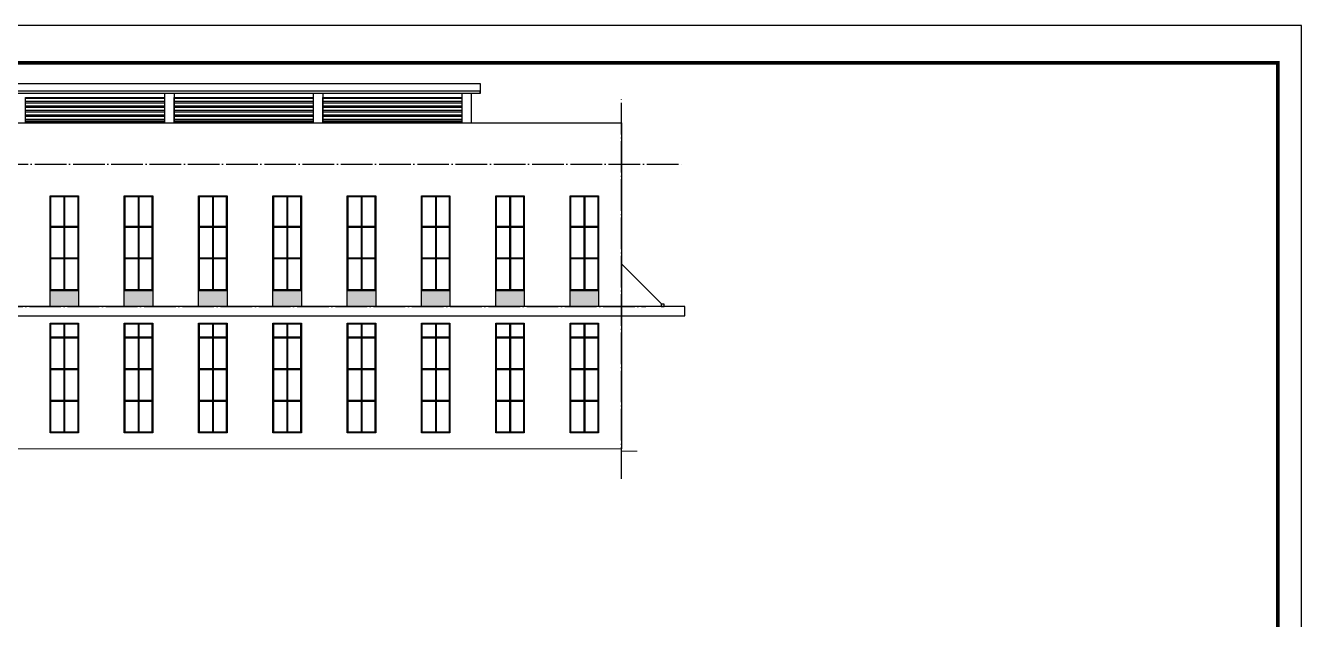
# Model space of a CAD drawing. Extents: x -446699 to 757189, y -606167 to -103070.
# Drawn here: x -158300 to -77585, y -330085 to -292536 of the extents above; entities that cross this region are included whole.
import ezdxf

# ---------------------------------------------------------------- set-up
doc = ezdxf.new("R2010")
doc.units = 0
doc.header["$LTSCALE"] = 1000
doc.header["$MEASUREMENT"] = 0
doc.linetypes.add('DOTE', pattern=[2.42, 2, -0.2, 0.02, -0.2])
doc.layers.add('DOTE', color=1, linetype='Continuous')
doc.layers.add('PUB_TITLE', color=4, linetype='Continuous')

# ---------------------------------------------------------------- blocks, each defined once
blk = doc.blocks.new('C1880')
at = {"color": 4}
for p, q in [((-212275, -337617), (-212275, -344467)), ((-212225, -337617), (-212225, -344467)), ((-211400, -338467), (-213100, -338467)), ((-211400, -338517), (-213100, -338517)), ((-211400, -340467), (-213100, -340467)), ((-211400, -340517), (-213100, -340517)), ((-211400, -342467), (-213100, -342467)), ((-211400, -342517), (-213100, -342517))]:
    blk.add_line(p, q, dxfattribs=at)
at = {"color": 2}
blk.add_lwpolyline([(-213150, -337567), (-211350, -337567), (-211350, -344517), (-213150, -344517)], close=True, dxfattribs=at)
at = {"color": 4}
blk.add_lwpolyline([(-213100, -337617), (-211400, -337617), (-211400, -344467), (-213100, -344467)], close=True, dxfattribs=at)
blk = doc.blocks.new('34TTEHH')
at = {"color": 4}
for p, q in [((-110783, -302570), (-110783, -308470)), ((-110733, -302570), (-110733, -308470)), ((-109908, -304470), (-111608, -304470)), ((-109908, -304520), (-111608, -304520)), ((-109908, -306470), (-111608, -306470)), ((-109908, -306520), (-111608, -306520))]:
    blk.add_line(p, q, dxfattribs=at)
at = {"color": 2}
blk.add_lwpolyline([(-111658, -302520), (-109858, -302520), (-109858, -308520), (-111658, -308520)], close=True, dxfattribs=at)
at = {"color": 4}
blk.add_lwpolyline([(-111608, -302570), (-109908, -302570), (-109908, -308470), (-111608, -308470)], close=True, dxfattribs=at)

msp = doc.modelspace()

# ---------------------------------------------------------------- hatches: boundary and pattern name
h = msp.add_hatch()
h.set_pattern_fill('ANSI32', color=8, scale=60, angle=135)
h.set_pattern_definition([(180, (-1431690.42, 975317.6), (0, -285.75), []), (180, (-1431785.67, 975412.86), (0, -285.75), [])])
h.paths.add_polyline_path([(-158299.8, -297095.8), (-149499.8, -297095.8), (-149499.8, -298645.8), (-158299.8, -298645.8)])
h = msp.add_hatch()
h.set_pattern_fill('ANSI32', color=8, scale=60, angle=135)
h.set_pattern_definition([(180, (-1422290.42, 975317.6), (0, -285.75), []), (180, (-1422385.67, 975412.86), (0, -285.75), [])])
h.paths.add_polyline_path([(-148899.8, -297095.8), (-140099.8, -297095.8), (-140099.8, -298645.8), (-148899.8, -298645.8)])
h = msp.add_hatch()
h.set_pattern_fill('ANSI32', color=8, scale=60, angle=135)
h.set_pattern_definition([(180, (-1412890.42, 975317.6), (0, -285.75), []), (180, (-1412985.67, 975412.86), (0, -285.75), [])])
h.paths.add_polyline_path([(-139499.8, -297095.8), (-130699.8, -297095.8), (-130699.8, -298645.8), (-139499.8, -298645.8)])
h = msp.add_hatch()
h.set_pattern_fill('离散材料', color=8, scale=100)
h.set_pattern_definition([(0, (432, 288), (264, 456), [24, -402, 18, -174, 36, -426]), (10, (318, 534), (161.3523, 570.6886), [42, -102, 54, -318, 30, -396]), (20, (258, 342), (266.9419, 441.9525), [48, -330, 42, -246, 30, -192]), (30, (432, 306), (-43.9385, 508.10374), [30, -198, 24, -294, 18, -390]), (40, (264, 438), (67.67183, 432.7407), [24, -264, 18, -168, 48, -306]), (50, (354, 222), (-160.49573, 471.467), [12, -222, 30, -366, 36, -186]), (60, (372, 264), (-198.94606, 447.4153), [30, -246, 12, -288, 24, -222]), (70, (306, 192), (-219.78454, 431.1737), [18, -114, 36, -192, 24, -264]), (80, (336, 546), (-417.1307, 329.4389), [42, -264, 18, -312, 36, -294]), (90, (372, 288), (-528, 222), [36, -186, 24, -366, 12, -372]), (100, (276, 474), (-495.9429, 290.2906), [42, -234, 36, -192, 42, -438]), (110, (234, 132), (-480.8807, 163.38228), [48, -156, 24, -318, 36, -348]), (120, (72, 204), (-573.2999, 56.98454), [30, -402, 36, -186, 42, -246]), (130, (204, 72), (-558.21553, 142.53216), [18, -132, 24, -258, 48, -336]), (140, (24, 552), (-441.1937, -68.41138), [36, -216, 42, -186, 24, -252]), (150, (522, 36), (-409.64994, -241.5345), [24, -168, 48, -372, 42, -342]), (160, (126, 372), (-475.80215, -324.8574), [36, -252, 30, -228, 24, -366]), (170, (162, 228), (-431.2881, -338.24633), [54, -198, 36, -270, 48, -264])])
h.paths.add_polyline_path([(-213149.8, -309295.8), (-211349.8, -309295.8), (-211349.8, -310295.8), (-213149.8, -310295.8)])
h.paths.add_polyline_path([(-208449.8, -309295.8), (-206649.8, -309295.8), (-206649.8, -310295.8), (-208449.8, -310295.8)])
h.paths.add_polyline_path([(-199019.8, -309295.8), (-197219.8, -309295.8), (-197219.8, -310295.8), (-199019.8, -310295.8)])
h.paths.add_polyline_path([(-203749.8, -309295.8), (-201949.8, -309295.8), (-201949.8, -310295.8), (-203749.8, -310295.8)])
h.paths.add_polyline_path([(-180249.8, -309295.8), (-178449.8, -309295.8), (-178449.8, -310295.8), (-180249.8, -310295.8)])
h.paths.add_polyline_path([(-184949.8, -309295.8), (-183149.8, -309295.8), (-183149.8, -310295.8), (-184949.8, -310295.8)])
h.paths.add_polyline_path([(-189649.8, -309295.8), (-187849.8, -309295.8), (-187849.8, -310295.8), (-189649.8, -310295.8)])
h.paths.add_polyline_path([(-194349.8, -309295.8), (-192549.8, -309295.8), (-192549.8, -310295.8), (-194349.8, -310295.8)])
h.paths.add_polyline_path([(-161449.8, -309295.8), (-159649.8, -309295.8), (-159649.8, -310295.8), (-161449.8, -310295.8)])
h.paths.add_polyline_path([(-166149.8, -309295.8), (-164349.8, -309295.8), (-164349.8, -310295.8), (-166149.8, -310295.8)])
h.paths.add_polyline_path([(-170849.8, -309295.8), (-169049.8, -309295.8), (-169049.8, -310295.8), (-170849.8, -310295.8)])
h.paths.add_polyline_path([(-175549.8, -309295.8), (-173749.8, -309295.8), (-173749.8, -310295.8), (-175549.8, -310295.8)])
h.paths.add_polyline_path([(-142649.8, -309295.8), (-140849.8, -309295.8), (-140849.8, -310295.8), (-142649.8, -310295.8)])
h.paths.add_polyline_path([(-147349.8, -309295.8), (-145549.8, -309295.8), (-145549.8, -310295.8), (-147349.8, -310295.8)])
h.paths.add_polyline_path([(-152049.8, -309295.8), (-150249.8, -309295.8), (-150249.8, -310295.8), (-152049.8, -310295.8)])
h.paths.add_polyline_path([(-156749.8, -309295.8), (-154949.8, -309295.8), (-154949.8, -310295.8), (-156749.8, -310295.8)])
h.paths.add_polyline_path([(-123849.8, -309295.8), (-122049.8, -309295.8), (-122049.8, -310295.8), (-123849.8, -310295.8)])
h.paths.add_polyline_path([(-128549.8, -309295.8), (-126749.8, -309295.8), (-126749.8, -310295.8), (-128549.8, -310295.8)])
h.paths.add_polyline_path([(-133249.8, -309295.8), (-131449.8, -309295.8), (-131449.8, -310295.8), (-133249.8, -310295.8)])
h.paths.add_polyline_path([(-137949.8, -309295.8), (-136149.8, -309295.8), (-136149.8, -310295.8), (-137949.8, -310295.8)])

# ---------------------------------------------------------------- linework, layer by layer
at = {"color": 8}
for p, q in [((-149499.8, -296835.8), (-149499.8, -298645.8)), ((-148899.8, -296835.8), (-148899.8, -298645.8)), ((-140099.8, -296835.8), (-140099.8, -298645.8)), ((-139499.8, -296835.8), (-139499.8, -298645.8)), ((-130699.8, -296835.8), (-130699.8, -298645.8)), ((-130099.8, -296835.8), (-130099.8, -298645.8))]:
    msp.add_line(p, q, dxfattribs=at)
msp.add_lwpolyline([(-129549.8, -296195.8), (-129549.8, -296835.8), (-206549.8, -296835.8), (-206549.8, -296195.8), (-129549.8, -296195.8), (-129549.8, -296835.8), (-129549.8, -296685.8), (-206549.8, -296685.8)], dxfattribs=at)
for points in [[(-158299.8, -297095.8), (-149499.8, -297095.8), (-149499.8, -298645.8), (-158299.8, -298645.8)], [(-148899.8, -297095.8), (-140099.8, -297095.8), (-140099.8, -298645.8), (-148899.8, -298645.8)], [(-139499.8, -297095.8), (-130699.8, -297095.8), (-130699.8, -298645.8), (-139499.8, -298645.8)]]:
    msp.add_lwpolyline(points, close=True, dxfattribs=at)
at = {"color": 30}
msp.add_lwpolyline([(-214599.8, -319295.8), (-214599.8, -298695.8), (-120599.8, -298695.8), (-120599.8, -319295.8)], dxfattribs=at)
for points in [[(-118049.8, -310145.8), (-120599.8, -307595.8)], [(-117899.8, -310295.8), (-117899.8, -310145.8), (-118099.8, -310145.8), (-118099.8, -310295.8), (-117899.8, -310295.8), (-117899.8, -310145.8)]]:
    msp.add_lwpolyline(points)
for points in [[(-156749.8, -309295.8), (-154949.8, -309295.8), (-154949.8, -310295.8), (-156749.8, -310295.8)], [(-152049.8, -309295.8), (-150249.8, -309295.8), (-150249.8, -310295.8), (-152049.8, -310295.8)], [(-147349.8, -309295.8), (-145549.8, -309295.8), (-145549.8, -310295.8), (-147349.8, -310295.8)], [(-142649.8, -309295.8), (-140849.8, -309295.8), (-140849.8, -310295.8), (-142649.8, -310295.8)], [(-137949.8, -309295.8), (-136149.8, -309295.8), (-136149.8, -310295.8), (-137949.8, -310295.8)], [(-133249.8, -309295.8), (-131449.8, -309295.8), (-131449.8, -310295.8), (-133249.8, -310295.8)], [(-128549.8, -309295.8), (-126749.8, -309295.8), (-126749.8, -310295.8), (-128549.8, -310295.8)], [(-123849.8, -309295.8), (-122049.8, -309295.8), (-122049.8, -310295.8), (-123849.8, -310295.8)]]:
    msp.add_lwpolyline(points, close=True)
at = {"color": 4}
msp.add_lwpolyline([(-214599.8, -310295.8), (-214599.8, -310295.8), (-214599.8, -310895.8), (-120599.8, -310895.8), (-116599.8, -310895.8), (-116599.8, -310295.8)], close=True, dxfattribs=at)
at = {"const_width": 50}
msp.add_lwpolyline([(-214599.8, -319295.8), (-120599.8, -319295.8), (-120599.8, -319445.8), (-119599.8, -319445.8), (-120599.8, -319445.8), (-120599.8, -319295.8), (-214599.8, -319295.8), (-214599.8, -319445.8), (-215599.8, -319445.8)], dxfattribs=at)
at = {"layer": 'DOTE', "linetype": 'DOTE'}
for p, q in [((-120599.8, -321195.8), (-120599.8, -297118)), ((-218212.3, -301295.8), (-116647.9, -301295.8)), ((-216137.8, -310295.8), (-119061.8, -310295.8))]:
    msp.add_line(p, q, dxfattribs=at)
at = {"layer": 'PUB_TITLE'}
msp.add_lwpolyline([(-235234.7, -381635.7), (-77584.7, -381635.7), (-77584.7, -292535.7), (-235234.7, -292535.7)], close=True, dxfattribs=at)
at = {"layer": 'PUB_TITLE', "color": 14}
msp.add_lwpolyline([(-235234.7, -381635.7), (-77584.7, -381635.7), (-77584.7, -292535.7), (-235234.7, -292535.7)], close=True, dxfattribs=at)
at = {"layer": 'PUB_TITLE', "color": 14, "const_width": 236}
msp.add_lwpolyline([(-229335.6, -379276), (-79084.7, -379276), (-79084.7, -294895.7), (-229335.6, -294895.7)], close=True, dxfattribs=at)

# ---------------------------------------------------------------- block references
for name, p in [('34TTEHH', (-45091.4, -775.3)), ('34TTEHH', (-40391.4, -775.3)), ('34TTEHH', (-35691.4, -775.3)), ('34TTEHH', (-30991.4, -775.3)), ('34TTEHH', (-26291.4, -775.3)), ('34TTEHH', (-21591.4, -775.3)), ('34TTEHH', (-16891.4, -775.3)), ('34TTEHH', (-12191.4, -775.3)), ('C1880', (56400, 26221.4)), ('C1880', (61100, 26221.4)), ('C1880', (65800, 26221.4)), ('C1880', (70500, 26221.4)), ('C1880', (75200, 26221.4)), ('C1880', (79900, 26221.4)), ('C1880', (84600, 26221.4)), ('C1880', (89300, 26221.4))]:
    msp.add_blockref(name, p)

doc.saveas('drawing.dxf')
